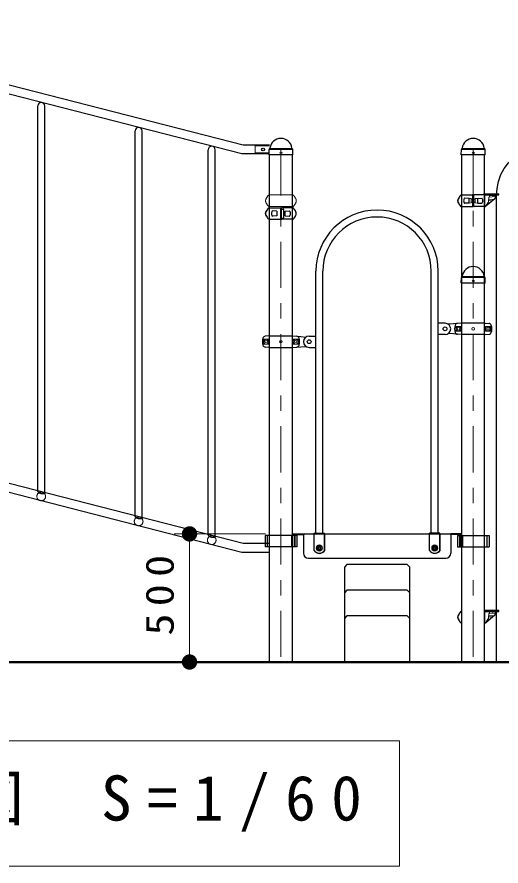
# Model space of a CAD drawing. Units: millimetres on the paper, scale 1:60. Extents: x -385 to 0, y -594 to 267.
# Drawn here: x -264.5 to -233.1, y -135.1 to -79.9 of the extents above; entities that cross this region are included whole.
import ezdxf

# ---------------------------------------------------------------- set-up
doc = ezdxf.new("R2010")
doc.units = ezdxf.units.MM
for name, pattern in [('USER1', [4.5, 2.5, -2]), ('USER2', [6, 3, -1, 1, -1]), ('USER3', [8, 3, -1, 1, -1, 1, -1])]:
    doc.linetypes.add(name, pattern=pattern)
doc.layers.add('LY_1', color=7, linetype='Continuous', lineweight=25)
doc.styles.add('ＭＳ ゴシック', font='')
doc.styles.get('ＭＳ ゴシック').set_extended_font_data('MS Gothic')

# ---------------------------------------------------------------- blocks, each defined once
blk = doc.blocks.new('filled_dot')
at = {"color": 0, "linetype": 'Continuous', "lineweight": -2, "const_width": 1.25}
blk.add_lwpolyline([(-0.625, 0, 1), (0.625, 0, 1)], format="xyb", close=True, dxfattribs=at)

msp = doc.modelspace()

# ---------------------------------------------------------------- linework, layer by layer
at = {"layer": 'LY_1'}
for p, q in [((-249.824, -88.213), (-282.324, -79.879)), ((-249.895, -88.779), (-282.395, -80.446)), ((-263.17, -110.707), (-263.17, -85.668)), ((-262.716, -110.824), (-262.716, -85.668)), ((-256.836, -112.331), (-256.836, -87.292)), ((-256.383, -112.447), (-256.383, -87.292)), ((-248.102, -88.213), (-249.824, -88.213)), ((-252.086, -113.549), (-252.086, -88.51)), ((-251.633, -113.665), (-251.633, -88.51)), ((-248.102, -88.779), (-249.895, -88.779)), ((-248.134, -88.837), (-248.127, -88.507)), ((-248.134, -88.837), (-248.126, -88.846)), ((-246.594, -88.846), (-248.126, -88.846)), ((-248.106, -88.459), (-248.088, -88.44)), ((-248.102, -121.829), (-248.102, -88.846)), ((-246.613, -88.459), (-246.631, -88.44)), ((-246.617, -121.829), (-246.617, -88.846)), ((-246.594, -88.846), (-246.585, -88.838)), ((-246.585, -88.838), (-246.592, -88.507)), ((-235.634, -88.837), (-235.627, -88.507)), ((-235.634, -88.837), (-235.626, -88.846)), ((-234.094, -88.846), (-235.626, -88.846)), ((-235.606, -88.459), (-235.588, -88.44)), ((-235.602, -121.829), (-235.602, -88.846)), ((-234.113, -88.459), (-234.131, -88.44)), ((-234.117, -121.829), (-234.117, -88.846)), ((-234.094, -88.846), (-234.085, -88.838)), ((-234.085, -88.838), (-234.092, -88.507)), ((-234.164, -91.454), (-234.164, -91.379)), ((-234.164, -91.379), (-233.204, -91.379)), ((-234.164, -91.454), (-233.204, -91.454)), ((-233.341, -121.829), (-233.341, -91.496)), ((-233.204, -91.454), (-233.204, -91.379)), ((-235.805, -91.663), (-235.81, -91.663)), ((-235.805, -91.996), (-235.81, -91.996)), ((-235.634, -97.171), (-235.627, -96.84)), ((-235.634, -97.171), (-235.626, -97.179)), ((-235.606, -96.792), (-235.588, -96.774)), ((-234.113, -96.792), (-234.131, -96.774)), ((-234.094, -97.179), (-234.085, -97.171)), ((-234.085, -97.171), (-234.092, -96.84)), ((-234.094, -97.179), (-235.626, -97.179)), ((-249.824, -114.129), (-282.324, -105.796)), ((-249.895, -114.696), (-282.395, -106.363)), ((-248.39, -113.596), (-248.39, -114.346)), ((-246.329, -113.596), (-248.39, -113.596)), ((-248.251, -113.596), (-248.251, -114.346)), ((-246.664, -113.596), (-246.664, -114.346)), ((-246.617, -113.496), (-245.901, -113.496)), ((-246.617, -113.534), (-245.901, -113.534)), ((-246.508, -113.596), (-246.508, -114.346)), ((-246.459, -113.596), (-246.459, -114.346)), ((-246.329, -113.596), (-246.329, -114.346)), ((-245.901, -113.546), (-245.901, -114.746)), ((-245.851, -113.496), (-236.368, -113.496)), ((-245.193, -113.443), (-244.526, -113.443)), ((-237.026, -113.443), (-237.693, -113.443)), ((-235.602, -113.496), (-236.318, -113.496)), ((-235.602, -113.534), (-236.318, -113.534)), ((-236.318, -113.546), (-236.318, -114.746)), ((-235.89, -113.596), (-235.89, -114.346)), ((-235.89, -113.596), (-233.829, -113.596)), ((-235.76, -113.596), (-235.76, -114.346)), ((-235.711, -113.596), (-235.711, -114.346)), ((-235.555, -113.596), (-235.555, -114.346)), ((-233.968, -113.596), (-233.968, -114.346)), ((-233.829, -113.596), (-233.829, -114.346)), ((-248.102, -114.129), (-249.824, -114.129)), ((-248.102, -114.696), (-249.895, -114.696)), ((-246.329, -114.346), (-248.39, -114.346)), ((-235.89, -114.346), (-233.829, -114.346)), ((-245.568, -115.079), (-241.11, -115.079)), ((-241.11, -115.079), (-236.651, -115.079)), ((-243.068, -115.496), (-243.235, -115.663)), ((-243.235, -115.663), (-243.235, -121.829)), ((-239.151, -115.496), (-243.068, -115.496)), ((-239.151, -115.496), (-238.985, -115.663)), ((-238.985, -121.829), (-238.985, -115.663)), ((-243.068, -117.163), (-243.235, -117.329)), ((-239.151, -117.163), (-243.068, -117.163)), ((-239.151, -117.163), (-238.985, -117.329)), ((-234.117, -118.463), (-233.204, -118.463)), ((-234.117, -118.538), (-233.204, -118.538)), ((-233.204, -118.538), (-233.204, -118.463)), ((-243.068, -118.829), (-243.235, -118.996)), ((-239.151, -118.829), (-243.068, -118.829)), ((-239.151, -118.829), (-238.985, -118.996)), ((-235.805, -118.746), (-235.81, -118.746)), ((-235.805, -119.079), (-235.81, -119.079))]:
    msp.add_line(p, q, dxfattribs=at)
at = {"layer": 'LY_1', "linetype": 'USER1', "lineweight": 13}
for p, q in [((-248.102, -88.269), (-249.026, -88.269)), ((-249.026, -88.269), (-249.026, -88.723)), ((-248.102, -88.723), (-249.026, -88.723)), ((-233.939, -91.454), (-233.939, -91.379)), ((-233.751, -91.454), (-233.751, -91.379)), ((-233.939, -118.538), (-233.939, -118.463)), ((-233.751, -118.538), (-233.751, -118.463))]:
    msp.add_line(p, q, dxfattribs=at)
at = {"layer": 'LY_1', "lineweight": 13}
for p, q in [((-246.615, -88.487), (-248.104, -88.487)), ((-246.645, -88.429), (-248.071, -88.429)), ((-234.115, -88.487), (-235.604, -88.487)), ((-234.145, -88.429), (-235.571, -88.429)), ((-234.115, -96.821), (-235.604, -96.821)), ((-234.145, -96.763), (-235.571, -96.763)), ((-248.36, -113.496), (-254.301, -113.496)), ((-253.301, -121.829), (-253.301, -113.496)), ((-239.649, -126.961), (-290.449, -126.961)), ((-239.649, -135.094), (-239.649, -126.961)), ((-290.449, -135.094), (-239.649, -135.094))]:
    msp.add_line(p, q, dxfattribs=at)
at = {"layer": 'LY_1', "linetype": 'USER2', "lineweight": 13}
for p, q in [((-247.36, -88.496), (-247.36, -121.829)), ((-234.86, -88.496), (-234.86, -121.829))]:
    msp.add_line(p, q, dxfattribs=at)
at = {"layer": 'LY_1', "color": 2, "linetype": 'USER3', "lineweight": 13}
for p, q in [((-246.591, -91.454), (-248.126, -91.454)), ((-246.593, -92.204), (-248.128, -92.204))]:
    msp.add_line(p, q, dxfattribs=at)
at = {"layer": 'LY_1', "color": 2}
for p, q in [((-235.626, -91.454), (-234.918, -91.454)), ((-234.885, -92.171), (-234.885, -91.488)), ((-234.835, -91.488), (-234.835, -92.171)), ((-234.091, -91.454), (-234.801, -91.454)), ((-234.09, -91.454), (-233.451, -91.487)), ((-233.443, -91.495), (-233.443, -91.683)), ((-235.628, -92.204), (-234.918, -92.204)), ((-235.129, -91.676), (-235.414, -91.662)), ((-235.129, -91.982), (-235.414, -91.997)), ((-235.129, -91.982), (-235.129, -91.676)), ((-234.093, -92.204), (-234.801, -92.204)), ((-234.59, -91.676), (-234.306, -91.662)), ((-234.59, -91.676), (-234.59, -91.982)), ((-234.59, -91.982), (-234.306, -91.997)), ((-233.455, -91.706), (-234.049, -92.189)), ((-248.305, -92.496), (-248.31, -92.496)), ((-248.128, -92.288), (-247.418, -92.288)), ((-247.629, -92.51), (-247.914, -92.495)), ((-247.629, -92.51), (-247.629, -92.815)), ((-247.385, -92.321), (-247.385, -93.004)), ((-247.335, -92.321), (-247.335, -93.004)), ((-247.317, -92.371), (-247.212, -92.376)), ((-246.593, -92.288), (-247.301, -92.288)), ((-247.181, -92.915), (-247.181, -92.41)), ((-247.09, -92.506), (-246.806, -92.491)), ((-247.09, -92.82), (-247.09, -92.506)), ((-248.305, -92.829), (-248.31, -92.829)), ((-248.126, -93.038), (-247.418, -93.038)), ((-247.629, -92.815), (-247.914, -92.83)), ((-247.317, -92.954), (-247.212, -92.949)), ((-246.591, -93.038), (-247.301, -93.038)), ((-247.09, -92.82), (-246.806, -92.835)), ((-236.151, -99.834), (-236.488, -99.858)), ((-235.626, -99.788), (-236.151, -99.834)), ((-234.093, -99.788), (-235.627, -99.788)), ((-234.093, -99.788), (-233.83, -99.811)), ((-236.151, -100.492), (-236.488, -100.467)), ((-248.126, -100.621), (-248.389, -100.644)), ((-248.126, -100.621), (-246.593, -100.621)), ((-246.593, -100.621), (-246.068, -100.667)), ((-246.068, -100.667), (-245.731, -100.692)), ((-235.626, -100.538), (-236.151, -100.492)), ((-234.093, -100.538), (-235.627, -100.538)), ((-234.093, -100.538), (-233.83, -100.515)), ((-248.126, -101.371), (-248.389, -101.348)), ((-248.126, -101.371), (-246.593, -101.371)), ((-246.593, -101.371), (-246.068, -101.325)), ((-246.068, -101.325), (-245.731, -101.3)), ((-235.626, -118.538), (-235.602, -118.538)), ((-234.091, -118.538), (-234.117, -118.538)), ((-234.09, -118.538), (-233.451, -118.57)), ((-233.443, -118.579), (-233.443, -118.767)), ((-233.455, -118.789), (-234.049, -119.273)), ((-235.628, -119.288), (-235.602, -119.288)), ((-234.093, -119.288), (-234.117, -119.288))]:
    msp.add_line(p, q, dxfattribs=at)
at = {"layer": 'LY_1', "color": 2, "linetype": 'USER1', "lineweight": 13}
for p, q in [((-235.61, -92.188), (-235.61, -91.471)), ((-234.11, -91.471), (-234.11, -92.188)), ((-233.835, -91.603), (-233.861, -91.855)), ((-233.45, -91.563), (-233.828, -91.595)), ((-233.793, -91.469), (-233.793, -91.592)), ((-233.593, -91.48), (-233.593, -91.575)), ((-234.993, -91.684), (-235.129, -91.676)), ((-234.993, -91.975), (-235.129, -91.982)), ((-234.985, -91.967), (-234.985, -91.692)), ((-234.985, -91.967), (-234.985, -91.692)), ((-234.885, -91.729), (-234.985, -91.729)), ((-234.885, -91.929), (-234.985, -91.929)), ((-234.835, -91.729), (-234.735, -91.729)), ((-234.835, -91.929), (-234.735, -91.929)), ((-234.735, -91.692), (-234.735, -91.967)), ((-234.735, -91.692), (-234.735, -91.967)), ((-234.727, -91.684), (-234.59, -91.676)), ((-234.727, -91.975), (-234.59, -91.982)), ((-233.9, -91.965), (-234.035, -92.174)), ((-233.587, -91.813), (-233.858, -91.83)), ((-233.51, -91.75), (-233.848, -91.729)), ((-235.61, -119.271), (-235.61, -118.554)), ((-234.11, -118.554), (-234.11, -119.271)), ((-233.835, -118.686), (-233.861, -118.938)), ((-233.45, -118.646), (-233.828, -118.679)), ((-233.793, -118.553), (-233.793, -118.676)), ((-233.593, -118.563), (-233.593, -118.659)), ((-233.9, -119.049), (-234.035, -119.257)), ((-233.587, -118.896), (-233.858, -118.913)), ((-233.51, -118.834), (-233.848, -118.813))]:
    msp.add_line(p, q, dxfattribs=at)
at = {"layer": 'LY_1', "color": 131}
for p, q in [((-245.086, -113.443), (-245.086, -96.413)), ((-244.633, -113.443), (-244.633, -96.412)), ((-237.586, -113.443), (-237.586, -96.412)), ((-237.133, -113.443), (-237.133, -96.413)), ((-236.693, -99.796), (-237.133, -99.796)), ((-245.526, -100.629), (-245.086, -100.629)), ((-236.693, -100.529), (-237.133, -100.529)), ((-245.526, -101.363), (-245.086, -101.363)), ((-245.21, -114.585), (-245.21, -113.496)), ((-245.193, -114.579), (-245.193, -113.443)), ((-244.526, -114.579), (-244.526, -113.443)), ((-244.51, -114.585), (-244.51, -113.496)), ((-237.71, -114.585), (-237.71, -113.496)), ((-237.693, -114.579), (-237.693, -113.443)), ((-237.026, -114.579), (-237.026, -113.443)), ((-237.01, -114.585), (-237.01, -113.496))]:
    msp.add_line(p, q, dxfattribs=at)
at = {"layer": 'LY_1', "color": 2, "lineweight": 13}
for p, q in [((-235.972, -100.317), (-235.972, -100.009)), ((-235.664, -100.009), (-235.972, -100.009)), ((-235.664, -100.317), (-235.972, -100.317)), ((-234.055, -100.009), (-233.747, -100.009)), ((-234.055, -100.317), (-233.747, -100.317)), ((-233.747, -100.317), (-233.747, -100.009)), ((-248.472, -101.15), (-248.472, -100.842)), ((-248.164, -100.842), (-248.472, -100.842)), ((-246.555, -100.842), (-246.247, -100.842)), ((-246.247, -101.15), (-246.247, -100.842)), ((-248.164, -101.15), (-248.472, -101.15)), ((-246.555, -101.15), (-246.247, -101.15))]:
    msp.add_line(p, q, dxfattribs=at)
at = {"layer": 'LY_1', "color": 4}
for p, q in [((-244.926, -114.374), (-244.86, -114.336)), ((-244.926, -114.374), (-244.86, -114.336)), ((-244.926, -114.374), (-244.926, -114.451)), ((-244.926, -114.374), (-244.926, -114.451)), ((-244.926, -114.451), (-244.86, -114.49)), ((-244.926, -114.451), (-244.86, -114.49)), ((-244.86, -114.336), (-244.793, -114.374)), ((-244.86, -114.336), (-244.793, -114.374)), ((-244.86, -114.49), (-244.793, -114.451)), ((-244.86, -114.49), (-244.793, -114.451)), ((-244.793, -114.374), (-244.793, -114.451)), ((-244.793, -114.374), (-244.793, -114.451)), ((-237.426, -114.374), (-237.36, -114.336)), ((-237.426, -114.374), (-237.36, -114.336)), ((-237.426, -114.374), (-237.426, -114.451)), ((-237.426, -114.374), (-237.426, -114.451)), ((-237.426, -114.451), (-237.36, -114.49)), ((-237.426, -114.451), (-237.36, -114.49)), ((-237.36, -114.336), (-237.293, -114.374)), ((-237.36, -114.336), (-237.293, -114.374)), ((-237.36, -114.49), (-237.293, -114.451)), ((-237.36, -114.49), (-237.293, -114.451)), ((-237.293, -114.374), (-237.293, -114.451)), ((-237.293, -114.374), (-237.293, -114.451))]:
    msp.add_line(p, q, dxfattribs=at)
at = {"layer": 'LY_1', "lineweight": 50}
msp.add_line((-180.755, -121.829), (-349.343, -121.829), dxfattribs=at)
at = {"layer": 'LY_1'}
for points in [[(-233.341, -91.496), (-233.309, -91.026), (-233.213, -90.568), (-233.056, -90.132), (-232.842, -89.73), (-232.576, -89.372), (-232.264, -89.066), (-231.914, -88.819), (-231.536, -88.639), (-231.137, -88.529), (-230.728, -88.492)], [(-262.716, -110.824), (-262.718, -110.838), (-262.724, -110.852), (-262.734, -110.864), (-262.747, -110.874), (-262.763, -110.883), (-262.783, -110.889), (-262.805, -110.894), (-262.83, -110.896), (-262.856, -110.896), (-262.884, -110.893), (-262.913, -110.889), (-262.943, -110.882), (-262.973, -110.874), (-263.002, -110.863), (-263.03, -110.851), (-263.056, -110.838), (-263.081, -110.823), (-263.103, -110.807), (-263.123, -110.791), (-263.139, -110.774), (-263.152, -110.757), (-263.162, -110.74), (-263.168, -110.723), (-263.17, -110.707)], [(-256.383, -112.447), (-256.385, -112.462), (-256.391, -112.476), (-256.4, -112.488), (-256.413, -112.498), (-256.43, -112.507), (-256.449, -112.513), (-256.472, -112.518), (-256.496, -112.52), (-256.523, -112.52), (-256.551, -112.517), (-256.58, -112.513), (-256.61, -112.506), (-256.639, -112.498), (-256.668, -112.487), (-256.696, -112.475), (-256.723, -112.462), (-256.748, -112.447), (-256.77, -112.431), (-256.789, -112.414), (-256.806, -112.398), (-256.819, -112.38), (-256.829, -112.364), (-256.834, -112.347), (-256.836, -112.331)], [(-251.633, -113.665), (-251.635, -113.68), (-251.641, -113.694), (-251.65, -113.706), (-251.663, -113.716), (-251.68, -113.725), (-251.699, -113.731), (-251.722, -113.736), (-251.746, -113.738), (-251.773, -113.738), (-251.801, -113.735), (-251.83, -113.731), (-251.86, -113.724), (-251.889, -113.716), (-251.918, -113.705), (-251.946, -113.693), (-251.973, -113.68), (-251.998, -113.665), (-252.02, -113.649), (-252.039, -113.632), (-252.056, -113.615), (-252.069, -113.598), (-252.079, -113.581), (-252.084, -113.565), (-252.086, -113.549)]]:
    msp.add_lwpolyline(points, dxfattribs=at)
for centre, radius in [((-248.526, -88.496), 0.0917), ((-247.36, -88.712), 0.05), ((-234.86, -88.712), 0.05), ((-234.86, -97.046), 0.05)]:
    msp.add_circle(centre, radius, dxfattribs=at)
at = {"layer": 'LY_1', "color": 2}
for centre in [(-236.693, -100.163), (-245.526, -100.996)]:
    msp.add_circle(centre, 0.125, dxfattribs=at)
at = {"layer": 'LY_1', "color": 2, "lineweight": 13}
for centre, radius in [((-235.818, -100.163), 0.154), ((-235.818, -100.163), 0.0833), ((-234.86, -100.163), 0.0833), ((-233.901, -100.163), 0.154), ((-233.901, -100.163), 0.0833), ((-248.318, -100.996), 0.154), ((-248.318, -100.996), 0.0833), ((-247.36, -100.996), 0.0833), ((-246.401, -100.996), 0.154), ((-246.401, -100.996), 0.0833)]:
    msp.add_circle(centre, radius, dxfattribs=at)
at = {"layer": 'LY_1', "linetype": 'USER1', "lineweight": 13}
for centre in [(-262.943, -111.058), (-256.61, -112.682), (-251.86, -113.9)]:
    msp.add_circle(centre, 0.283, dxfattribs=at)
at = {"layer": 'LY_1', "lineweight": 13}
for centre in [(-244.86, -114.413), (-244.86, -114.413), (-237.36, -114.413), (-237.36, -114.413)]:
    msp.add_circle(centre, 0.2, dxfattribs=at)
at = {"layer": 'LY_1', "color": 4}
for centre in [(-244.86, -114.413), (-244.86, -114.413), (-237.36, -114.413), (-237.36, -114.413)]:
    msp.add_circle(centre, 0.175, dxfattribs=at)
at = {"layer": 'LY_1', "color": 4, "linetype": 'USER1', "lineweight": 13}
for centre in [(-244.86, -114.413), (-244.86, -114.413), (-237.36, -114.413), (-237.36, -114.413)]:
    msp.add_circle(centre, 0.104, dxfattribs=at)
at = {"layer": 'LY_1', "color": 4, "lineweight": 13}
for centre in [(-244.86, -114.413), (-244.86, -114.413), (-237.36, -114.413), (-237.36, -114.413)]:
    msp.add_circle(centre, 0.0917, dxfattribs=at)
at = {"layer": 'LY_1'}
for centre, radius, start, end in [((-262.943, -85.668), 0.227, 0, 180), ((-256.61, -87.292), 0.227, 0, 180), ((-247.36, -88.496), 0.72, 90, 173.3676), ((-247.36, -88.496), 0.72, 6.6324, 90), ((-234.86, -88.496), 0.72, 90, 173.3676), ((-234.86, -88.496), 0.72, 6.6324, 90), ((-251.86, -88.51), 0.227, 0, 180), ((-248.057, -88.508), 0.07, 135, 178.996), ((-248.121, -88.407), 0.0467, 315, 353.3676), ((-246.598, -88.407), 0.0467, 186.6324, 225), ((-246.662, -88.508), 0.07, 1.0039, 45), ((-235.557, -88.508), 0.07, 135, 178.996), ((-235.621, -88.407), 0.0467, 315, 353.3676), ((-234.098, -88.407), 0.0467, 186.6324, 225), ((-234.162, -88.508), 0.07, 1.0039, 45), ((-235.61, -91.829), 0.267, 143.1301, 216.8699), ((-235.81, -91.679), 0.0167, 90, 143.1301), ((-235.81, -91.979), 0.0167, 216.8699, 270), ((-234.86, -96.829), 0.72, 90, 173.3676), ((-234.86, -96.829), 0.72, 6.6324, 90), ((-235.557, -96.842), 0.07, 135, 178.996), ((-235.621, -96.741), 0.0467, 315, 353.3676), ((-234.098, -96.741), 0.0467, 186.6324, 225), ((-234.162, -96.842), 0.07, 1.0039, 45), ((-245.851, -113.546), 0.05, 90, 180), ((-236.368, -113.546), 0.05, 0, 90), ((-245.568, -114.746), 0.333, 180, 270), ((-236.651, -114.746), 0.333, 270, 0), ((-235.61, -118.913), 0.267, 143.1301, 216.8699), ((-235.81, -118.763), 0.0167, 90, 143.1301), ((-235.81, -119.063), 0.0167, 216.8699, 270)]:
    msp.add_arc(centre, radius, start, end, dxfattribs=at)
at = {"layer": 'LY_1', "color": 2, "linetype": 'USER3', "lineweight": 13}
for centre, radius, start, end in [((-247.283, -92.225), 1.167, 140.2209, 154.4416), ((-248.128, -91.521), 0.0667, 90, 140.2209), ((-246.591, -91.521), 0.0667, 39.7791, 90), ((-247.437, -92.225), 1.167, 25.5584, 39.7791), ((-248.11, -91.829), 0.25, 154.4416, 205.5584), ((-247.283, -91.434), 1.167, 205.5584, 219.7791), ((-248.128, -92.138), 0.0667, 219.7791, 270), ((-246.591, -92.138), 0.0667, 270, 320.2209), ((-247.437, -91.434), 1.167, 320.2209, 334.4416), ((-246.61, -91.829), 0.25, 334.4416, 25.5584)]:
    msp.add_arc(centre, radius, start, end, dxfattribs=at)
at = {"layer": 'LY_1', "color": 2}
for centre, radius, start, end in [((-234.783, -92.225), 1.167, 140.2209, 154.4416), ((-235.628, -91.521), 0.0667, 90, 140.2209), ((-234.918, -91.488), 0.0333, 0, 90), ((-234.801, -91.488), 0.0333, 90, 180), ((-233.451, -91.495), 0.0083, 0, 87.2249), ((-235.61, -91.829), 0.25, 154.4416, 205.5584), ((-234.783, -91.434), 1.167, 205.5584, 219.7791), ((-235.628, -92.138), 0.0667, 219.7791, 270), ((-235.25, -91.829), 0.232, 154.6994, 205.3006), ((-234.405, -92.229), 1.167, 151.385, 154.6994), ((-234.405, -91.43), 1.167, 205.3006, 208.615), ((-235.414, -91.678), 0.0167, 87, 151.385), ((-235.414, -91.98), 0.0167, 208.615, 273), ((-234.918, -92.171), 0.0333, 270, 0), ((-234.801, -92.171), 0.0333, 180, 270), ((-234.305, -91.678), 0.0167, 28.6151, 93), ((-234.305, -91.98), 0.0167, 267, 331.385), ((-235.314, -92.229), 1.167, 25.3006, 28.6151), ((-235.314, -91.43), 1.167, 331.385, 334.6995), ((-234.469, -91.829), 0.232, 334.6995, 25.3006), ((-234.091, -92.138), 0.0667, 270, 309.0977), ((-233.476, -91.68), 0.0333, 312.0261, 0), ((-248.11, -92.663), 0.267, 143.1301, 216.8699), ((-248.11, -92.663), 0.25, 154.4416, 205.5584), ((-247.283, -93.058), 1.167, 140.2209, 154.4416), ((-248.31, -92.513), 0.0167, 90, 143.1301), ((-248.128, -92.354), 0.0667, 90, 140.2209), ((-247.75, -92.663), 0.232, 154.6994, 205.3006), ((-246.905, -93.062), 1.167, 151.385, 154.6994), ((-247.914, -92.512), 0.0167, 87, 151.385), ((-247.418, -92.321), 0.0333, 0, 90), ((-247.318, -92.388), 0.0167, 87, 180), ((-247.301, -92.321), 0.0333, 90, 180), ((-247.214, -92.41), 0.0333, 1.0841, 87), ((-246.805, -92.507), 0.0167, 28.6151, 93), ((-247.814, -93.058), 1.167, 25.5584, 28.6151), ((-246.987, -92.663), 0.25, 334.4416, 25.5584), ((-246.591, -92.354), 0.0667, 39.7791, 90), ((-247.437, -93.058), 1.167, 25.5584, 39.7791), ((-246.61, -92.663), 0.25, 334.4416, 25.5584), ((-247.283, -92.267), 1.167, 205.5584, 219.7791), ((-248.31, -92.813), 0.0167, 216.8699, 270), ((-248.128, -92.971), 0.0667, 219.7791, 270), ((-246.905, -92.263), 1.167, 205.3006, 208.615), ((-247.914, -92.814), 0.0167, 208.615, 273), ((-247.418, -93.004), 0.0333, 270, 0), ((-247.318, -92.938), 0.0167, 180, 273), ((-247.301, -93.004), 0.0333, 180, 270), ((-247.214, -92.915), 0.0333, 273, 358.9158), ((-246.805, -92.818), 0.0167, 267, 331.385), ((-247.814, -92.267), 1.167, 331.385, 334.4416), ((-246.591, -92.971), 0.0667, 270, 320.2209), ((-247.437, -92.267), 1.167, 320.2209, 334.4416), ((-235.235, -100.163), 0.833, 163.8038, 196.1962), ((-235.875, -99.977), 0.167, 95, 163.8038), ((-233.844, -99.977), 0.167, 16.1962, 85), ((-234.485, -100.163), 0.833, 343.8037, 16.1962), ((-235.875, -100.349), 0.167, 196.1962, 265), ((-233.844, -100.349), 0.167, 275, 343.8037), ((-247.735, -100.996), 0.833, 163.8038, 196.1962), ((-248.375, -100.81), 0.167, 95, 163.8038), ((-246.344, -100.81), 0.167, 16.1962, 85), ((-246.985, -100.996), 0.833, 343.8037, 16.1962), ((-248.375, -101.182), 0.167, 196.1962, 265), ((-246.344, -101.182), 0.167, 275, 343.8037), ((-234.783, -119.308), 1.167, 140.2209, 154.4416), ((-235.628, -118.604), 0.0667, 90, 140.2209), ((-233.451, -118.579), 0.0083, 0, 87.2249), ((-235.61, -118.913), 0.25, 154.4416, 205.5584), ((-234.783, -118.517), 1.167, 205.5584, 219.7791), ((-235.628, -119.221), 0.0667, 219.7791, 270), ((-233.476, -118.763), 0.0333, 312.0261, 0), ((-234.091, -119.221), 0.0667, 270, 309.0977)]:
    msp.add_arc(centre, radius, start, end, dxfattribs=at)
at = {"layer": 'LY_1', "color": 2, "linetype": 'USER1', "lineweight": 13}
for centre, radius, start, end in [((-235.626, -91.471), 0.0167, 0, 90), ((-234.093, -91.471), 0.0167, 88.0111, 180), ((-233.827, -91.604), 0.0083, 96.122, 174.1973), ((-233.451, -91.555), 0.0083, 276.122, 0), ((-235.626, -92.188), 0.0167, 268.0111, 0), ((-234.993, -91.692), 0.0083, 0, 88), ((-234.993, -91.692), 0.0083, 0, 87), ((-234.993, -91.967), 0.0083, 272, 0), ((-234.993, -91.967), 0.0083, 272, 0), ((-234.726, -91.692), 0.0083, 92, 180), ((-234.726, -91.692), 0.0083, 92, 180), ((-234.726, -91.967), 0.0083, 180, 267), ((-234.726, -91.967), 0.0083, 180, 268), ((-234.093, -92.188), 0.0167, 180, 270), ((-234.091, -92.138), 0.0667, 309.0977, 327.007), ((-234.11, -91.829), 0.25, 327.007, 354.2944), ((-235.626, -118.554), 0.0167, 0, 90), ((-234.093, -118.554), 0.0167, 88.0111, 180), ((-233.827, -118.687), 0.0083, 96.122, 174.1973), ((-233.451, -118.638), 0.0083, 276.122, 0), ((-234.091, -119.221), 0.0667, 309.0977, 327.007), ((-234.11, -118.913), 0.25, 327.007, 354.2944), ((-235.626, -119.271), 0.0167, 268.0111, 0), ((-234.093, -119.271), 0.0167, 180, 270)]:
    msp.add_arc(centre, radius, start, end, dxfattribs=at)
at = {"layer": 'LY_1', "color": 131}
for centre, radius, start, end in [((-241.11, -96.413), 3.977, 0, 180), ((-241.11, -96.413), 3.523, 0, 180), ((-236.693, -100.163), 0.367, 270, 90), ((-245.526, -100.996), 0.367, 90, 270), ((-244.86, -114.329), 0.433, 216.1289, 323.8711), ((-244.86, -114.329), 0.417, 216.8699, 323.1301), ((-237.36, -114.329), 0.433, 216.1289, 323.8711), ((-237.36, -114.329), 0.417, 216.8699, 323.1301)]:
    msp.add_arc(centre, radius, start, end, dxfattribs=at)
at = {"layer": 'LY_1', "color": 2, "lineweight": 13}
for centre, start, end in [((-237.797, -100.163), 355.8705, 4.1295), ((-231.922, -100.163), 175.8705, 184.1295), ((-250.297, -100.996), 355.8705, 4.1295), ((-244.422, -100.996), 175.8705, 184.1295)]:
    msp.add_arc(centre, 2.139, start, end, dxfattribs=at)

# ---------------------------------------------------------------- block references
at = {"layer": 'LY_1', "lineweight": 13, "xscale": 0.4, "yscale": 0.4}
for p, rotation in [((-253.301, -113.496), 270), ((-253.301, -121.829), 90)]:
    msp.add_blockref('filled_dot', p, dxfattribs=dict(at, rotation=rotation))

# ---------------------------------------------------------------- texts
at = {"layer": 'LY_1', "insert": (-254.301, -117.246), "char_height": 1.833, "attachment_point": 8, "rotation": 90, "style": 'ＭＳ ゴシック'}
msp.add_mtext('\\T1.33;\\W1.15;500', dxfattribs=at)
at = {"layer": 'LY_1', "insert": (-289.049, -131.028), "char_height": 2.933, "attachment_point": 4, "style": 'ＭＳ ゴシック'}
msp.add_mtext('\\T1.5;C視立面図\\~S=1/60', dxfattribs=at)

doc.saveas('drawing.dxf')
